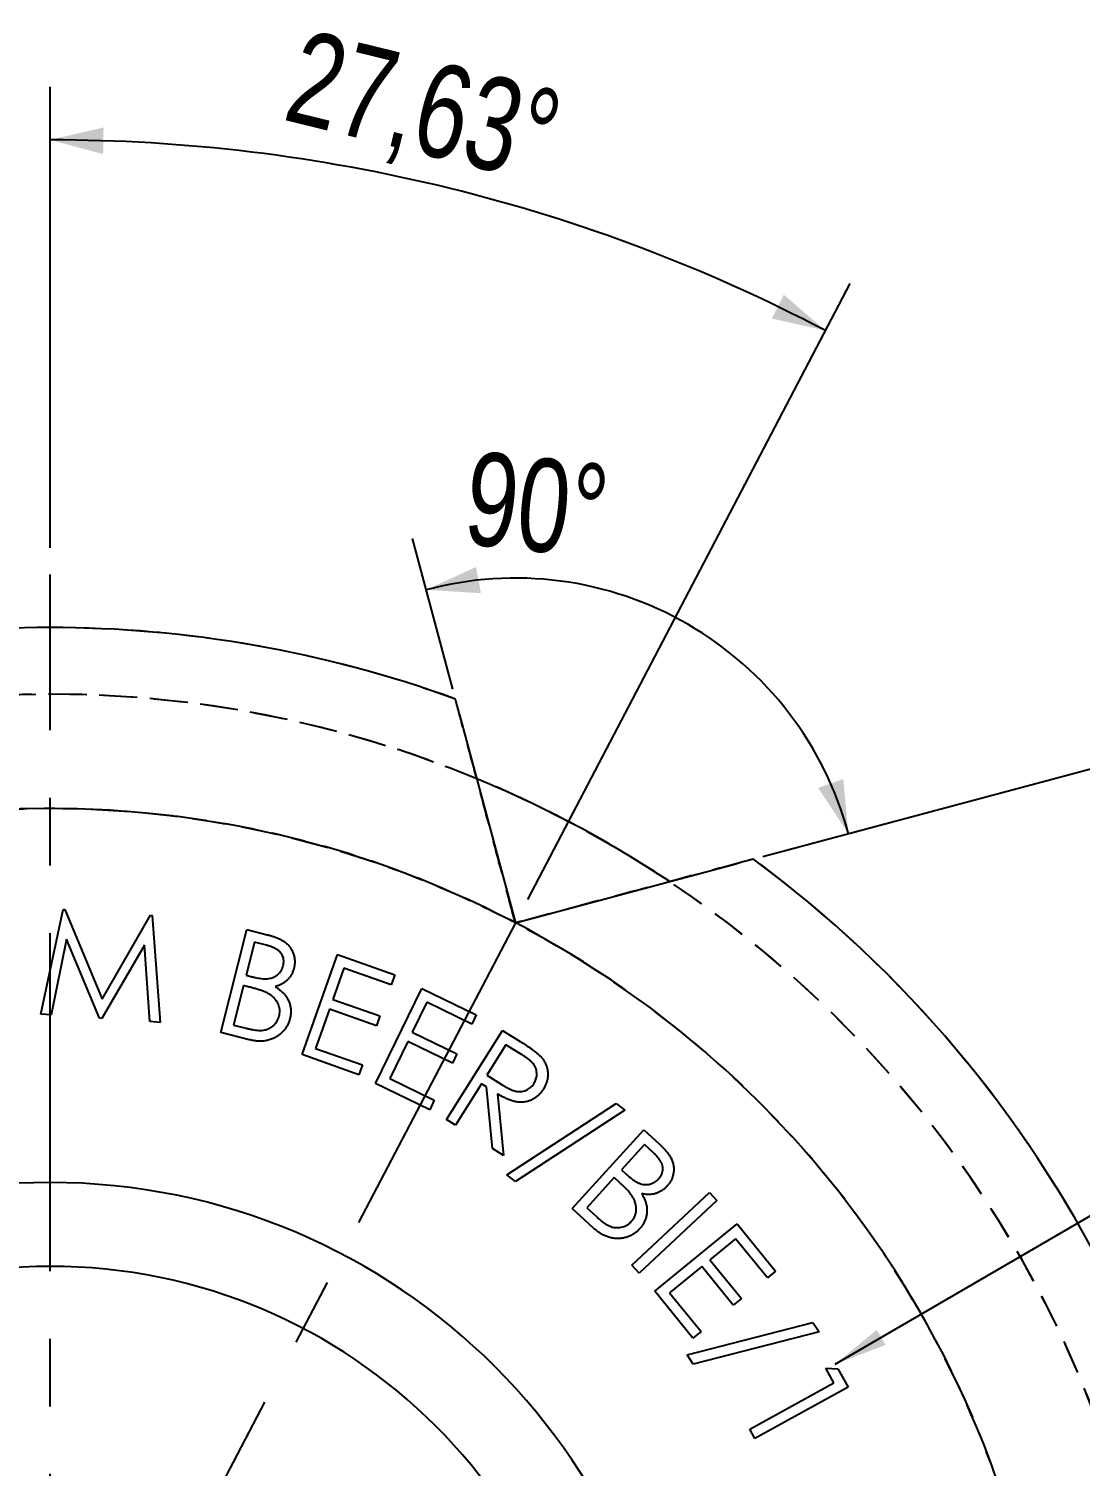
# Model space of a CAD drawing. Header units: millimetres. Extents: x 8 to 586, y 8 to 412.
# Drawn here: x 119.5 to 159, y 156.6 to 210.7 of the extents above; entities that cross this region are included whole.
import ezdxf

# ---------------------------------------------------------------- set-up
doc = ezdxf.new("R2010")
doc.units = ezdxf.units.MM
doc.linetypes.add('CENTERX2', pattern=[20.32, 12.7, -2.54, 2.54, -2.54])
doc.linetypes.add('HIDDEN', pattern=[1.905, 1.27, -0.635])
for name, color, linetype in [('CENTERLINE', 4, 'CENTERX2'), ('DIMENSIONS', 2, 'Continuous'), ('HIDDEN', 3, 'HIDDEN'), ('TEXT', 2, 'Continuous')]:
    doc.layers.add(name, color=color, linetype=linetype)
doc.layers.add('OUTLINE', color=7, linetype='Continuous', lineweight=25)
doc.styles.add('SLDTEXTSTYLE0', font='TXT', dxfattribs={"width": 0.75})
doc.dimstyles.new('SLDDIMSTYLE4', dxfattribs={"dimtxt": 3.5, "dimasz": 2, "dimexe": 0, "dimexo": 0.0625, "dimgap": 0.875, "dimtad": 1, "dimdec": 4, "dimzin": 12, "dimdsep": 46, "dimtxsty": 'SLDTEXTSTYLE0', "dimsah": 1, "dimcen": 0.09, "dimazin": 3, "dimtfac": 1, "dimtofl": 0, "dimtmove": 0, "dimatfit": 3, "dimfxl": 0, "dimfrac": 2, "dimtolj": 1, "dimtzin": 12, "dimarcsym": 0})
doc.dimstyles.new('SLDDIMSTYLE9', dxfattribs={"dimtxt": 0.18, "dimasz": 2, "dimexe": 0, "dimexo": 0.0625, "dimgap": 0, "dimtad": 0, "dimtih": 1, "dimtoh": 1, "dimdec": 0, "dimrnd": 1e-09, "dimzin": 0, "dimdsep": 46, "dimtxsty": 'Standard', "dimsah": 1, "dimcen": 0.09, "dimadec": 0, "dimazin": 0, "dimtfac": 2, "dimtdec": 0, "dimtofl": 0, "dimtmove": 0, "dimatfit": 3, "dimfxl": 0, "dimfrac": 2, "dimtolj": 1, "dimtzin": 0, "dimarcsym": 0})

# ---------------------------------------------------------------- blocks, each defined once
blk = doc.blocks.new('_D_36')
at = {"layer": 'DIMENSIONS'}
for p, q in [((120.314, 191.157), (120.314, 208.479)), ((138.259, 177.946), (150.372, 201.089))]:
    blk.add_line(p, q, dxfattribs=at)
blk.add_arc((120.314, 143.658), 62.821, 62.37289, 90, dxfattribs=at)
for points in [[(120.314, 206.479), (122.305, 205.947), (122.321, 206.947)], [(149.445, 199.317), (147.883, 200.662), (147.433, 199.769)]]:
    blk.add_solid(points, dxfattribs=at)
at = {"layer": 'DIMENSIONS', "insert": (129.833, 210.656), "char_height": 3.5, "attachment_point": 1, "rotation": 346.1864, "style": 'SLDTEXTSTYLE0'}
blk.add_mtext('27,63°', dxfattribs=at)
blk = doc.blocks.new('_D_45')
at = {"layer": 'DIMENSIONS'}
for p, q in [((147.091, 179.551), (171.049, 185.97)), ((165.314, 143.658), (176.62, 143.658))]:
    blk.add_line(p, q, dxfattribs=at)
blk.add_arc((13.139, 143.658), 161.481, 0, 15, dxfattribs=at)
for points in [[(169.117, 185.453), (169.139, 183.391), (170.107, 183.644)], [(174.62, 143.658), (175.107, 145.662), (174.107, 145.655)]]:
    blk.add_solid(points, dxfattribs=at)
at = {"layer": 'DIMENSIONS', "insert": (177.252, 168.814), "char_height": 3.5, "attachment_point": 1, "rotation": 277.5, "style": 'SLDTEXTSTYLE0'}
blk.add_mtext('15°', dxfattribs=at)
blk = doc.blocks.new('_D_46')
at = {"layer": 'DIMENSIONS'}
for p, q in [((135.441, 185.846), (133.925, 191.506)), ((147.091, 179.551), (152.242, 180.931))]:
    blk.add_line(p, q, dxfattribs=at)
blk.add_arc((137.796, 177.06), 12.956, 15, 105, dxfattribs=at)
for points in [[(134.442, 189.574), (136.5, 189.451), (136.316, 190.434)], [(150.31, 180.413), (150.117, 182.466), (149.174, 182.134)]]:
    blk.add_solid(points, dxfattribs=at)
at = {"layer": 'DIMENSIONS', "insert": (136.148, 194.802), "char_height": 3.5, "attachment_point": 1, "rotation": 353.9133, "style": 'SLDTEXTSTYLE0'}
blk.add_mtext('90°', dxfattribs=at)

msp = doc.modelspace()

# ---------------------------------------------------------------- linework, layer by layer
at = {"layer": 'CENTERLINE'}
for p, q in [((120.31357, 143.65845), (120.31357, 190.15664)), ((137.79563, 177.06005), (120.31357, 143.65845))]:
    msp.add_line(p, q, dxfattribs=at)
at = {"layer": 'HIDDEN'}
for radius, start, end in [(44.5, 69.988679, 110.011321), (42, 15.358886, 164.641114), (42, 67.562954, 112.437046), (37.7, 0, 180), (37.7, 13.342364, 157.314402), (37.7, 62.372887, 117.627113), (44.5, 0, 53.560701), (42, 15.358886, 56.333986)]:
    msp.add_arc((120.31357, 143.65845), radius, start, end, dxfattribs=at)
for points, knots in [([(137.79563, 177.06005), (137.67383, 177.51463), (137.43022, 178.4238), (137.06636, 179.78173), (136.64302, 181.36165), (136.16079, 183.16137), (135.80082, 184.5048), (135.62083, 185.17652)], [0, 0, 0, 0, 0.16663211, 0.33326699, 0.49990004, 0.74994942, 1, 1, 1, 1]), ([(146.43589, 179.3752), (145.96032, 179.24778), (145.00917, 178.99292), (143.57702, 178.60917), (142.14023, 178.22418), (140.69799, 177.83773), (139.25053, 177.44989), (138.2806, 177.19), (137.79563, 177.06005)], [0, 0, 0, 0, 0.166618349, 0.333238396, 0.49985591, 0.666570138, 0.833287426, 1, 1, 1, 1])]:
    msp.add_open_spline(points, degree=3, knots=knots, dxfattribs=at)
at = {"layer": 'OUTLINE'}
for p, q in [((135.70017, 184.88044), (137.79563, 177.06005)), ((137.79563, 177.06005), (146.12538, 179.292)), ((119.96691, 173.63058), (120.80264, 177.57048)), ((120.80264, 177.57048), (120.86755, 177.56648)), ((120.86755, 177.56648), (122.26338, 174.19148)), ((122.26338, 174.19148), (124.0863, 177.34693)), ((124.0863, 177.34693), (124.1512, 177.34212)), ((124.1512, 177.34212), (124.45088, 173.32529)), ((126.72441, 172.94392), (127.71079, 176.81171)), ((127.71079, 176.81171), (128.47361, 176.61699)), ((120.93325, 176.44548), (120.35072, 173.60494)), ((122.16322, 173.48074), (120.93325, 176.44548)), ((123.86274, 176.22353), (122.26258, 173.47433)), ((124.05825, 173.35174), (123.86274, 176.22353)), ((127.99284, 176.33574), (127.67713, 175.09776)), ((128.43995, 176.22196), (127.99284, 176.33574)), ((129.78054, 172.11175), (131.11147, 175.86896)), ((131.11147, 175.86896), (133.26451, 175.10614)), ((127.67713, 175.09776), (127.89829, 175.04167)), ((131.35506, 175.36576), (130.93919, 174.19028)), ((133.1331, 174.73595), (131.35506, 175.36576)), ((133.26451, 175.10614), (133.1331, 174.73595)), ((127.57777, 174.70834), (127.20037, 173.22597)), ((127.79572, 174.65305), (127.57777, 174.70834)), ((132.54525, 171.03047), (134.28003, 174.60339)), ((134.28003, 174.60339), (136.3273, 173.609)), ((130.93919, 174.19028), (132.70201, 173.56608)), ((134.46512, 174.07775), (133.92265, 172.96076)), ((136.15583, 173.25643), (134.46512, 174.07775)), ((120.35072, 173.60494), (119.96691, 173.63058)), ((122.26258, 173.47433), (122.16322, 173.48074)), ((130.80858, 173.82249), (130.28695, 172.34893)), ((132.5714, 173.19829), (130.80858, 173.82249)), ((132.70201, 173.56608), (132.5714, 173.19829)), ((136.3273, 173.609), (136.15583, 173.25643)), ((124.45088, 173.32529), (124.05825, 173.35174)), ((127.78691, 172.67308), (126.72441, 172.94392)), ((127.20037, 173.22597), (127.67873, 173.10417)), ((133.92265, 172.96076), (135.59894, 172.14666)), ((135.20745, 169.67177), (137.31002, 173.02353)), ((137.31002, 173.02353), (137.97748, 172.60526)), ((130.28695, 172.34893), (132.04977, 171.72473)), ((133.75358, 172.6114), (133.0733, 171.20996)), ((135.42987, 171.7973), (133.75358, 172.6114)), ((137.43902, 172.48587), (136.72428, 171.34645)), ((138.02877, 172.11568), (137.43902, 172.48587)), ((131.91836, 171.35454), (129.78054, 172.11175)), ((135.59894, 172.14666), (135.42987, 171.7973)), ((132.04977, 171.72473), (131.91836, 171.35454)), ((133.0733, 171.20996), (134.74958, 170.39586)), ((136.72428, 171.34645), (137.298, 170.98027)), ((134.5781, 170.04329), (132.54525, 171.03047)), ((136.51995, 171.02033), (135.54239, 169.46183)), ((136.71146, 170.90014), (136.51995, 171.02033)), ((136.93662, 168.58764), (136.71146, 170.90014)), ((134.74958, 170.39586), (134.5781, 170.04329)), ((137.12332, 170.64212), (137.35168, 168.32722)), ((137.47723, 167.59491), (141.583, 170.276)), ((141.583, 170.276), (141.91473, 170.0236)), ((135.54239, 169.46183), (135.20745, 169.67177)), ((141.91473, 170.0236), (137.80656, 167.34491)), ((139.92413, 166.33679), (142.62525, 169.28391)), ((142.62525, 169.28391), (143.20618, 168.75186)), ((137.35168, 168.32722), (136.93662, 168.58764)), ((142.64929, 168.73102), (141.7839, 167.78711)), ((142.98983, 168.41933), (142.64929, 168.73102)), ((137.80656, 167.34491), (137.47723, 167.59491)), ((141.51227, 167.49064), (140.47701, 166.36083)), ((141.67813, 167.3392), (141.51227, 167.49064)), ((141.7839, 167.78711), (141.95217, 167.63327)), ((142.17629, 164.19681), (145.08655, 166.92918)), ((145.08655, 166.92918), (145.35979, 166.63832)), ((140.47701, 166.36083), (140.8416, 166.0267)), ((145.35979, 166.63832), (142.44953, 163.90595)), ((140.73342, 165.59561), (139.92413, 166.33679)), ((143.03066, 163.22663), (146.12441, 165.74987)), ((146.12441, 165.74987), (147.56993, 163.97743)), ((146.07153, 165.19298), (145.10358, 164.40371)), ((147.26544, 163.72903), (146.07153, 165.19298)), ((142.44953, 163.90595), (142.17629, 164.19681)), ((145.10358, 164.40371), (146.28707, 162.95179)), ((144.8007, 164.15612), (143.58756, 163.16734)), ((145.98419, 162.7042), (144.8007, 164.15612)), ((147.56993, 163.97743), (147.26544, 163.72903)), ((144.46576, 161.46621), (143.03066, 163.22663)), ((143.58756, 163.16734), (144.77105, 161.71541)), ((146.28707, 162.95179), (145.98419, 162.7042)), ((144.24761, 160.82927), (148.97437, 162.04561)), ((148.97437, 162.04561), (149.20674, 161.70267)), ((144.77105, 161.71541), (144.46576, 161.46621)), ((149.20674, 161.70267), (144.47918, 160.48792)), ((144.47918, 160.48792), (144.24761, 160.82927)), ((149.76199, 159.77879), (149.45991, 160.32847)), ((149.45991, 160.32847), (149.91744, 160.30764)), ((149.91744, 160.30764), (150.29485, 159.62014)), ((146.60494, 158.04321), (149.76199, 159.77879)), ((150.29485, 159.62014), (146.79565, 157.69626)), ((146.79565, 157.69626), (146.60494, 158.04321))]:
    msp.add_line(p, q, dxfattribs=at)
for radius, start, end in [(44.5, 69.988679, 110.011321), (42, 56.333986, 67.562954), (44.5, 0, 53.560701), (23.65, 0, 180), (20.5, 0, 180)]:
    msp.add_arc((120.31357, 143.65845), radius, start, end, dxfattribs=at)
for points, knots in [([(135.70017, 184.88044), (135.69097, 184.91477), (135.67238, 184.98416), (135.64379, 185.09085), (135.61998, 185.17972), (135.60126, 185.24958), (135.58648, 185.30473), (135.5718, 185.35953), (135.55849, 185.40918), (135.54849, 185.44653), (135.54268, 185.46821), (135.54201, 185.47068), (135.54172, 185.47176)], [0, 0, 0, 0, 0.121745857, 0.246104549, 0.386382346, 0.459283272, 0.532167225, 0.627974853, 0.726328881, 0.822262247, 0.921871287, 1, 1, 1, 1]), ([(146.74527, 179.4581), (146.7441, 179.45779), (146.74172, 179.45715), (146.72283, 179.45209), (146.69373, 179.44429), (146.65446, 179.43377), (146.60561, 179.42068), (146.53998, 179.40309), (146.45564, 179.3805), (146.35332, 179.35308), (146.24491, 179.32403), (146.16825, 179.30349), (146.12817, 179.29275), (146.12538, 179.292)], [0, 0, 0, 0, 0.07758227, 0.15769407, 0.23532999, 0.31494249, 0.3986361, 0.48401703, 0.60795137, 0.73546225, 0.8616025, 0.99038501, 1, 1, 1, 1]), ([(128.47361, 176.61699), (128.51482, 176.60596), (128.59724, 176.58388), (128.71958, 176.54613), (128.83964, 176.50164), (128.95696, 176.45027), (129.06958, 176.38908), (129.17414, 176.31461), (129.26697, 176.22594), (129.34844, 176.12407), (129.41454, 176.00912), (129.46365, 175.88389), (129.49492, 175.75302), (129.50728, 175.61916), (129.50164, 175.48453), (129.48242, 175.39709), (129.4728, 175.35337)], [0, 0, 0, 0, 0.07000344, 0.14000236, 0.21000275, 0.27999741, 0.34999863, 0.41995592, 0.48996795, 0.5599736, 0.63330946, 0.70664941, 0.7799848, 0.85332678, 0.92665515, 1, 1, 1, 1]), ([(129.07056, 175.45593), (129.07737, 175.48659), (129.09098, 175.54788), (129.09408, 175.64237), (129.08216, 175.73607), (129.05173, 175.82565), (129.00504, 175.90782), (128.93983, 175.98467), (128.85659, 176.05218), (128.75847, 176.10846), (128.65545, 176.1548), (128.54891, 176.19242), (128.47627, 176.21211), (128.43995, 176.22196)], [0, 0, 0, 0, 0.0833553, 0.16667314, 0.24998739, 0.3332786, 0.4165599, 0.49987422, 0.59987384, 0.69990238, 0.79988782, 0.89995728, 1, 1, 1, 1]), ([(127.89829, 175.04167), (127.93637, 175.03243), (128.01253, 175.01394), (128.12765, 174.99006), (128.24367, 174.97073), (128.36082, 174.96004), (128.47866, 174.95998), (128.59517, 174.97919), (128.70694, 175.0172), (128.81026, 175.07469), (128.89334, 175.14415), (128.95887, 175.2174), (129.00723, 175.29144), (129.04578, 175.37118), (129.0623, 175.42768), (129.07056, 175.45593)], [0, 0, 0, 0, 0.083347586, 0.166683381, 0.250032776, 0.333364506, 0.416664228, 0.499977801, 0.583295584, 0.666591971, 0.749948677, 0.812424752, 0.874987513, 0.937467976, 1, 1, 1, 1]), ([(129.4728, 175.35337), (129.46181, 175.31635), (129.43983, 175.24232), (129.3935, 175.13571), (129.33167, 175.0374), (129.25911, 174.94684), (129.17591, 174.86675), (129.08338, 174.79895), (128.98423, 174.74271), (128.87879, 174.69919), (128.80579, 174.67858), (128.76928, 174.66827)], [0, 0, 0, 0, 0.11199719, 0.22399437, 0.33597408, 0.44800414, 0.55997867, 0.66998448, 0.7800225, 0.88997672, 1, 1, 1, 1]), ([(128.4704, 174.43029), (128.43032, 174.44919), (128.35016, 174.48698), (128.2242, 174.52968), (128.09041, 174.57335), (127.94733, 174.61393), (127.84626, 174.64001), (127.79572, 174.65305)], [0, 0, 0, 0, 0.186619074, 0.373287984, 0.559962045, 0.779988946, 1, 1, 1, 1]), ([(128.76928, 174.66827), (128.80622, 174.64342), (128.88009, 174.5937), (128.98572, 174.51171), (129.08334, 174.42034), (129.17117, 174.31918), (129.24167, 174.20522), (129.29624, 174.08578), (129.33388, 173.96263), (129.35532, 173.83819), (129.3603, 173.71215), (129.35166, 173.58609), (129.33306, 173.50412), (129.32377, 173.46315)], [0, 0, 0, 0, 0.093349982, 0.186693907, 0.280033505, 0.373370304, 0.466687877, 0.560001038, 0.648003294, 0.735997681, 0.823988089, 0.912001155, 1, 1, 1, 1]), ([(128.91992, 173.5577), (128.92653, 173.59016), (128.93975, 173.65503), (128.94555, 173.75459), (128.93523, 173.85368), (128.91078, 173.95029), (128.87233, 174.04215), (128.81985, 174.13361), (128.7509, 174.22126), (128.6665, 174.30269), (128.57204, 174.3723), (128.50429, 174.41096), (128.4704, 174.43029)], [0, 0, 0, 0, 0.09337429, 0.18660482, 0.28003393, 0.37334641, 0.46670068, 0.56007398, 0.67001468, 0.78007646, 0.88998545, 1, 1, 1, 1]), ([(127.67873, 173.10417), (127.71747, 173.09462), (127.79493, 173.07551), (127.91205, 173.05074), (128.0304, 173.03252), (128.14951, 173.02094), (128.26955, 173.01937), (128.38808, 173.03908), (128.49957, 173.07403), (128.6, 173.12697), (128.6891, 173.19152), (128.76816, 173.26814), (128.83519, 173.35544), (128.88742, 173.45272), (128.90909, 173.52271), (128.91992, 173.5577)], [0, 0, 0, 0, 0.08001099, 0.16002085, 0.2400254, 0.32002906, 0.39999691, 0.47997102, 0.55997848, 0.63329684, 0.70665047, 0.77998754, 0.8533231, 0.92666413, 1, 1, 1, 1]), ([(129.32377, 173.46315), (129.31135, 173.41967), (129.2865, 173.33269), (129.23048, 173.20878), (129.16031, 173.09247), (129.07513, 172.98659), (128.97747, 172.89205), (128.86779, 172.81194), (128.75106, 172.7426), (128.61592, 172.6836), (128.46308, 172.63855), (128.29353, 172.61671), (128.12285, 172.61636), (127.95308, 172.63499), (127.84229, 172.66039), (127.78691, 172.67308)], [0, 0, 0, 0, 0.07000238, 0.14002062, 0.21000291, 0.28000942, 0.35000731, 0.42001323, 0.49002045, 0.56001531, 0.64801304, 0.73600095, 0.82396693, 0.91199549, 1, 1, 1, 1]), ([(137.97748, 172.60526), (138.0482, 172.56068), (138.18964, 172.47152), (138.36418, 172.3529), (138.50362, 172.25367), (138.60839, 172.17423), (138.67284, 172.11489), (138.70505, 172.08523)], [0, 0, 0, 0, 0.280024056, 0.560032561, 0.706721443, 0.853398201, 1, 1, 1, 1]), ([(138.49832, 171.03635), (138.51238, 171.06059), (138.5405, 171.10904), (138.57166, 171.18739), (138.59159, 171.26917), (138.60247, 171.36206), (138.59828, 171.4651), (138.57487, 171.57506), (138.53182, 171.67906), (138.46925, 171.77272), (138.39061, 171.8528), (138.30536, 171.9254), (138.21508, 171.99163), (138.12339, 172.05587), (138.06031, 172.09575), (138.02877, 172.11568)], [0, 0, 0, 0, 0.06253461, 0.12502549, 0.1875689, 0.25009229, 0.33340233, 0.416726, 0.50002946, 0.58333381, 0.66661942, 0.74995541, 0.83330691, 0.91665111, 1, 1, 1, 1]), ([(138.70505, 172.08523), (138.73484, 172.05401), (138.79442, 171.99157), (138.86865, 171.88507), (138.92967, 171.77079), (138.97614, 171.64968), (139.00518, 171.52331), (139.01828, 171.3968), (139.01414, 171.27213), (138.9936, 171.15156), (138.95737, 171.03489), (138.90954, 170.92235), (138.86776, 170.85252), (138.84688, 170.8176)], [0, 0, 0, 0, 0.09333388, 0.18667263, 0.28001479, 0.37332223, 0.46667449, 0.55998512, 0.64795435, 0.73597113, 0.82396617, 0.91199363, 1, 1, 1, 1]), ([(138.84688, 170.8176), (138.82384, 170.78342), (138.7778, 170.71509), (138.69751, 170.62073), (138.60663, 170.53664), (138.50631, 170.46388), (138.39777, 170.40567), (138.2836, 170.36142), (138.16504, 170.33371), (138.04388, 170.32219), (137.91463, 170.32543), (137.77886, 170.34522), (137.6401, 170.38624), (137.50475, 170.43693), (137.37421, 170.49902), (137.24673, 170.56703), (137.16445, 170.61709), (137.12332, 170.64212)], [0, 0, 0, 0, 0.06274199, 0.12542898, 0.188196, 0.25090235, 0.31364626, 0.37525291, 0.43686706, 0.49847513, 0.56009425, 0.63340141, 0.70670877, 0.78002512, 0.85334666, 0.92667405, 1, 1, 1, 1]), ([(137.298, 170.98027), (137.3304, 170.96032), (137.39521, 170.92044), (137.49466, 170.86432), (137.59696, 170.81361), (137.70175, 170.76808), (137.81137, 170.73514), (137.92486, 170.71901), (138.03957, 170.72401), (138.15111, 170.75122), (138.24697, 170.79444), (138.32723, 170.84602), (138.39247, 170.9018), (138.45039, 170.9653), (138.48234, 171.01266), (138.49832, 171.03635)], [0, 0, 0, 0, 0.0833497, 0.16667932, 0.25003097, 0.333381, 0.41667175, 0.49997604, 0.58329069, 0.66658596, 0.74993672, 0.81242351, 0.87498482, 0.93746601, 1, 1, 1, 1]), ([(143.20618, 168.75186), (143.24186, 168.71857), (143.31323, 168.65201), (143.41435, 168.54605), (143.5091, 168.43437), (143.59507, 168.31573), (143.66712, 168.18778), (143.71721, 168.04956), (143.74414, 167.90927), (143.74941, 167.77057), (143.73305, 167.63689), (143.69877, 167.50674), (143.6469, 167.38257), (143.5778, 167.26677), (143.51969, 167.1986), (143.49063, 167.16452)], [0, 0, 0, 0, 0.080005156, 0.160011381, 0.240010523, 0.319996684, 0.399962371, 0.479953176, 0.559948534, 0.633285365, 0.706632842, 0.779972717, 0.853317785, 0.926651962, 1, 1, 1, 1]), ([(143.18374, 167.44577), (143.20632, 167.47268), (143.25148, 167.5265), (143.30341, 167.61906), (143.33347, 167.72069), (143.34315, 167.82617), (143.33008, 167.93144), (143.29353, 168.03744), (143.23673, 168.14122), (143.16256, 168.24102), (143.07976, 168.3337), (143.01981, 168.39078), (142.98983, 168.41933)], [0, 0, 0, 0, 0.09334593, 0.18663866, 0.27994887, 0.37321152, 0.46652317, 0.55981524, 0.66983251, 0.77986019, 0.88993459, 1, 1, 1, 1]), ([(141.95217, 167.63327), (141.98133, 167.60697), (142.03964, 167.55439), (142.13013, 167.47898), (142.22385, 167.40757), (142.32221, 167.34271), (142.42604, 167.28652), (142.53802, 167.24818), (142.65485, 167.22976), (142.77327, 167.23186), (142.87933, 167.25488), (142.97166, 167.2889), (143.04978, 167.33067), (143.1216, 167.38282), (143.16302, 167.42478), (143.18374, 167.44577)], [0, 0, 0, 0, 0.0833472, 0.1666854, 0.25003211, 0.33335706, 0.41664948, 0.49999326, 0.58329704, 0.66658968, 0.74994024, 0.81243188, 0.87498388, 0.93746783, 1, 1, 1, 1]), ([(142.16852, 166.82317), (142.12786, 166.87588), (142.04651, 166.98134), (141.87964, 167.15108), (141.75457, 167.26784), (141.67813, 167.3392)], [0, 0, 0, 0, 0.27987188, 0.55992391, 1, 1, 1, 1]), ([(142.54352, 166.89208), (142.56434, 166.85263), (142.606, 166.77372), (142.66048, 166.65133), (142.70398, 166.52458), (142.73309, 166.39357), (142.74218, 166.25957), (142.73279, 166.12832), (142.70828, 166.00168), (142.66886, 165.88144), (142.61358, 165.76773), (142.54615, 165.6606), (142.49097, 165.59697), (142.46339, 165.56516)], [0, 0, 0, 0, 0.09335094, 0.18669221, 0.2800388, 0.37336697, 0.4666764, 0.56002519, 0.64797809, 0.73601885, 0.82397852, 0.91200193, 1, 1, 1, 1]), ([(143.49063, 167.16452), (143.46354, 167.13675), (143.40936, 167.08123), (143.31678, 167.01016), (143.21588, 166.95188), (143.10882, 166.90581), (142.99742, 166.87377), (142.88338, 166.8573), (142.76893, 166.85533), (142.65506, 166.86737), (142.5807, 166.88384), (142.54352, 166.89208)], [0, 0, 0, 0, 0.11200919, 0.22397419, 0.33599233, 0.44798589, 0.55999363, 0.66997516, 0.78002265, 0.88997934, 1, 1, 1, 1]), ([(142.15169, 165.84), (142.17742, 165.87044), (142.22887, 165.93131), (142.28483, 166.03759), (142.32319, 166.15106), (142.33956, 166.26988), (142.33704, 166.38891), (142.3171, 166.50558), (142.28172, 166.61775), (142.23092, 166.72384), (142.18932, 166.79005), (142.16852, 166.82317)], [0, 0, 0, 0, 0.11195786, 0.22388246, 0.33580361, 0.44774093, 0.55976135, 0.66982642, 0.77991731, 0.88992089, 1, 1, 1, 1]), ([(140.8416, 166.0267), (140.87113, 165.9998), (140.93018, 165.946), (141.02301, 165.87017), (141.11833, 165.79756), (141.21772, 165.73044), (141.3238, 165.67422), (141.43687, 165.63308), (141.55224, 165.61344), (141.66577, 165.61117), (141.775, 165.6261), (141.88097, 165.65623), (141.98165, 165.70109), (142.07362, 165.76249), (142.12567, 165.81416), (142.15169, 165.84)], [0, 0, 0, 0, 0.08001018, 0.16001626, 0.24002882, 0.32002213, 0.40000609, 0.47996774, 0.55996893, 0.63331113, 0.70664654, 0.77999174, 0.85332646, 0.92666359, 1, 1, 1, 1]), ([(142.46339, 165.56516), (142.43196, 165.53254), (142.3691, 165.4673), (142.26054, 165.38503), (142.14368, 165.31548), (142.01845, 165.26207), (141.88729, 165.22586), (141.75279, 165.20554), (141.61692, 165.20045), (141.47905, 165.21035), (141.34166, 165.23916), (141.2062, 165.28346), (141.0776, 165.34486), (140.95541, 165.41786), (140.84006, 165.50144), (140.76897, 165.56422), (140.73342, 165.59561)], [0, 0, 0, 0, 0.06999358, 0.14001134, 0.20998466, 0.27999048, 0.34998018, 0.41997417, 0.48998857, 0.55997003, 0.63331157, 0.7066431, 0.77997476, 0.8533157, 0.92665651, 1, 1, 1, 1])]:
    msp.add_open_spline(points, degree=3, knots=knots, dxfattribs=at)

# ---------------------------------------------------------------- dimensions: what is measured, and where the dimension line sits
at = {"layer": 'DIMENSIONS'}
for base, line1, line2, picture, middle in [((135.31286, 204.66232), ((137.79563, 177.06005), (120.31357, 143.65845)), ((120.31357, 143.65845), (120.31357, 190.15664)), '_D_36', (135.31286, 204.66232)), ((144.27341, 188.27988), ((137.79563, 177.06005), (146.12538, 179.292)), ((135.70017, 184.88044), (137.79563, 177.06005)), '_D_46', (139.16936, 189.94256)), ((173.23816, 164.73588), ((146.12538, 179.292), (137.79563, 177.06005)), ((164.31357, 143.65845), (152.81357, 143.65845)), '_D_45', (173.23816, 164.73588))]:
    dim = msp.add_angular_dim_2l(base=base, line1=line1, line2=line2, dimstyle='SLDDIMSTYLE4', dxfattribs=at)
    dim.commit()
    dim.dimension.update_dxf_attribs({"geometry": picture, "text_midpoint": middle, "dimtype": 162})

# ---------------------------------------------------------------- leaders
at = {"layer": 'TEXT'}
msp.add_leader([(149.81021, 160.48201), (181.7692, 179.09556)], dimstyle='SLDDIMSTYLE9', dxfattribs=at)

doc.saveas('drawing.dxf')
